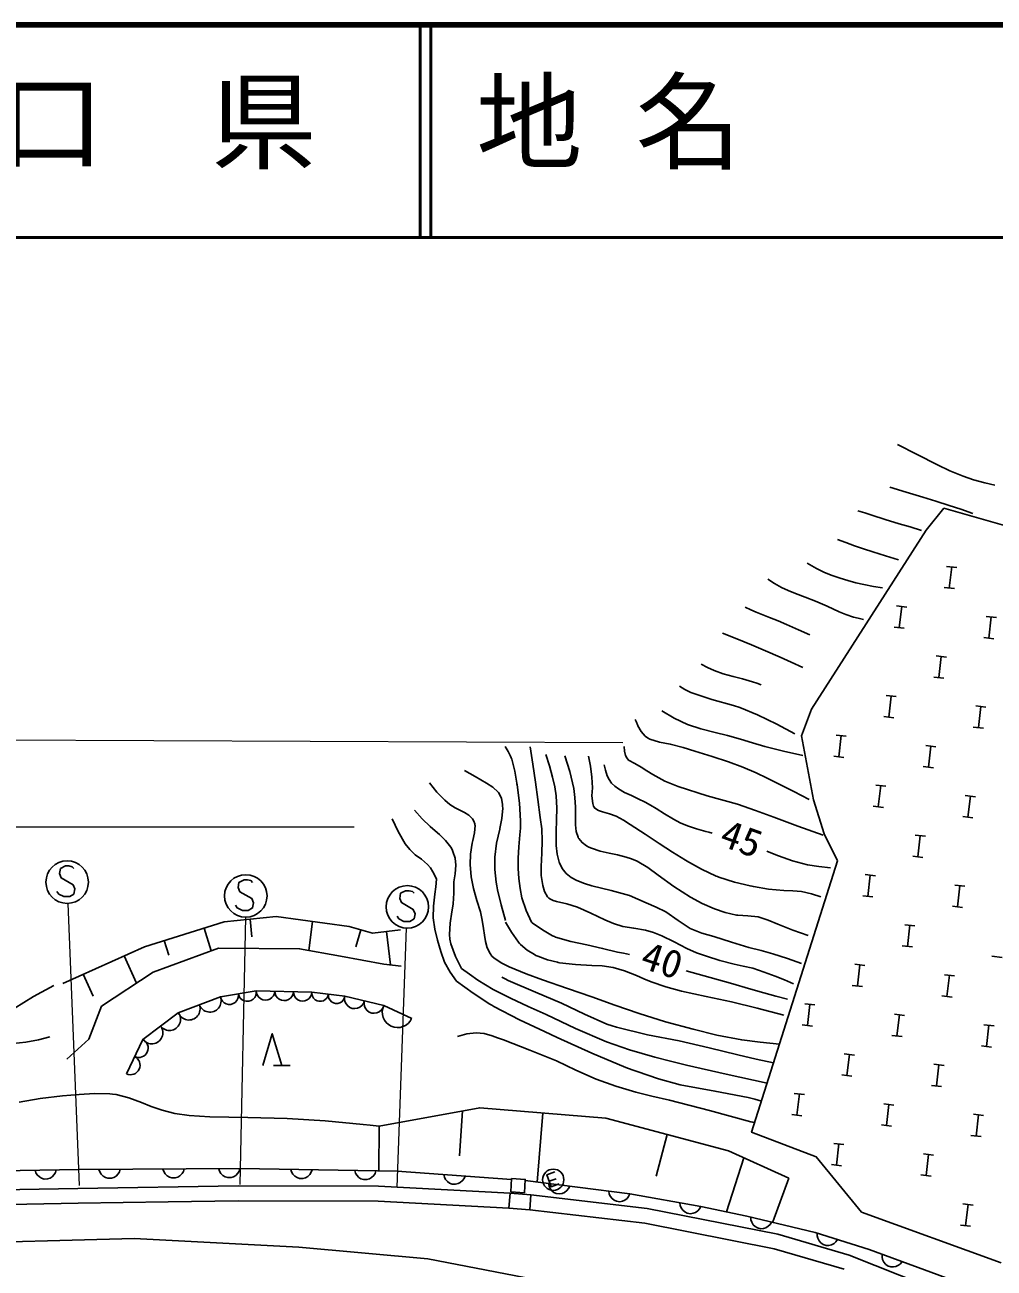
# Model space of a CAD drawing. Units: millimetres, scale not verified. Extents: x 40000 to 680000, y 20000 to 380000.
# Drawn here: x 349146 to 394748, y 321518 to 380000 of the extents above; entities that cross this region are included whole.
import ezdxf
from ezdxf.enums import TextEntityAlignment as Align

# ---------------------------------------------------------------- set-up
doc = ezdxf.new("R2010")
doc.units = ezdxf.units.MM
doc.header["$LTSCALE"] = 1000
doc.linetypes.add('USER2', pattern=[3, 1.5, -1.5])
for name, color, linetype, lineweight in [('M-BGD', 7, 'Continuous', 25), ('M-BMK-HTXT', 7, 'USER2', 13), ('M-STR-HTXT', 7, 'Continuous', 13), ('M-STR-STR3', 7, 'Continuous', 25), ('M-STR-STRC', 7, 'Continuous', 25), ('M-TTL', 2, 'Continuous', 140), ('M-TTL-LINE', 7, 'Continuous', 50)]:
    doc.layers.add(name, color=color, linetype=linetype, lineweight=lineweight)
doc.layers.add('M-TTL-TXT', color=7, linetype='Continuous')
doc.styles.add('ＭＳ ゴシック', font='')
doc.styles.get('ＭＳ ゴシック').set_extended_font_data('MS Gothic')

msp = doc.modelspace()

# ---------------------------------------------------------------- linework, layer by layer
at = {"layer": 'M-BGD'}
for p, q in [((357579, 337511), (357910, 336445)), ((359742, 337928), (359827, 337108)), ((362685, 337818), (362499, 336466)), ((355706, 336929), (355923, 336233)), ((364951, 337425), (364722, 336624)), ((366163, 337346), (366349, 335784)), ((353810, 336205), (354390, 334919)), ((351890, 335340), (352357, 334304)), ((360847, 331042), (361627, 331042)), ((369738, 328913), (369587, 326805)), ((373512, 328814), (373241, 325568)), ((365822, 328190), (365795, 326091)), ((379362, 327802), (378844, 325844)), ((382965, 326711), (382162, 324161)), ((365782, 325374), (371976, 325040)), ((373816, 325605), (374136, 325720)), ((385089, 325743), (384338, 323700)), ((365762, 324674), (371919, 324342)), ((378308, 323631), (372900, 324261))]:
    msp.add_line(p, q, dxfattribs=at)
for points in [[(390205, 360259), (391119, 359785), (392076, 359305), (392662, 359029), (393283, 358772), (393778, 358603), (394302, 358456), (394783, 358345)], [(389848, 358248), (390609, 358016), (391400, 357776), (392005, 357595), (392632, 357398), (393181, 357212), (393750, 357010)], [(388342, 357141), (388658, 357040), (388987, 356936), (389619, 356736), (390277, 356533), (390792, 356380), (391328, 356223)], [(387384, 355792), (387771, 355645), (388175, 355497), (388598, 355352), (389040, 355209), (389634, 355022), (390252, 354832)], [(389499, 353517), (389068, 353585), (388623, 353669), (388246, 353758), (387857, 353864), (387500, 353972), (387133, 354098), (386765, 354247), (386394, 354428), (386178, 354549), (385956, 354682)], [(384102, 353924), (384414, 353719), (384748, 353527), (385061, 353386), (385396, 353258), (385864, 353084), (386345, 352890), (386888, 352650), (387450, 352394), (387777, 352258), (388125, 352141), (388358, 352085), (388602, 352035)], [(386081, 351309), (385542, 351548), (384980, 351793), (384587, 351959), (384175, 352127), (383865, 352249), (383544, 352379), (383296, 352488), (383040, 352605)], [(381972, 351384), (382638, 351117), (383329, 350835), (383990, 350557), (384674, 350258), (385200, 350019), (385745, 349767)], [(380959, 349921), (381258, 349770), (381576, 349628), (382006, 349479), (382465, 349352), (382913, 349234), (383375, 349101), (383578, 349035), (383788, 348963)], [(385378, 346652), (384519, 347105), (383611, 347544), (383340, 347661), (383055, 347778), (382778, 347884), (382486, 347984), (381468, 348258), (380478, 348595), (380441, 348613), (380197, 348742), (379948, 348889)], [(379119, 347729), (379696, 347386), (380317, 347085), (380945, 346884), (381615, 346719), (382204, 346567), (382811, 346393), (383376, 346220), (383965, 346047), (384838, 345830), (385754, 345635)], [(386041, 343562), (385318, 343932), (384566, 344318), (384073, 344568), (383556, 344817), (382923, 345090), (382251, 345341), (381481, 345592), (380673, 345830), (380115, 346009), (379511, 346166), (379010, 346256), (378544, 346401), (378441, 346457), (378328, 346541), (378139, 346755), (377989, 347024), (377978, 347047), (377968, 347070), (377914, 347198), (377862, 347331)], [(372983, 337797), (372736, 338344), (372534, 338929), (372444, 339374), (372390, 339846), (372356, 340315), (372350, 340801), (372388, 341341), (372439, 341902), (372459, 342221), (372466, 342553), (372416, 343387), (372302, 344257), (372297, 344292), (372292, 344327), (372205, 344888), (372056, 345453), (372028, 345524), (371998, 345594), (371880, 345825), (371741, 346059)], [(372912, 346034), (373041, 345221), (373169, 344374), (373282, 343565), (373394, 342721), (373460, 342180), (373490, 341616), (373469, 341030), (373430, 340413), (373438, 339981), (373509, 339522), (373598, 339237), (373740, 338991), (373800, 338928), (373879, 338869), (374007, 338809), (374151, 338764)], [(375111, 339747), (374854, 339896), (374614, 340082), (374432, 340311), (374300, 340576), (374295, 340587), (374286, 340610), (374188, 340987), (374147, 341391), (374144, 341444), (374143, 341497), (374141, 342041), (374156, 342602), (374169, 343157), (374139, 343730), (374072, 344164), (373969, 344609), (373821, 345138), (373652, 345684)], [(377546, 345412), (377469, 345520), (377405, 345637), (377353, 345832), (377335, 346049)], [(374545, 345623), (374779, 344874), (374968, 344080), (375028, 343649), (375052, 343200), (375046, 342793), (375047, 342363), (375080, 342063), (375171, 341785), (375183, 341763), (375201, 341730), (375361, 341539), (375568, 341386), (375676, 341326), (375801, 341268), (376210, 341131), (376642, 341036)], [(377625, 342380), (377304, 342590), (376958, 342776), (376655, 342886), (376322, 342981), (376131, 343043), (375969, 343153), (375905, 343253), (375863, 343375), (375827, 343731), (375844, 344103), (375827, 344608), (375755, 345130), (375713, 345359), (375666, 345596)], [(376405, 345185), (376461, 344934), (376542, 344680), (376629, 344504), (376747, 344336), (376897, 344188), (377073, 344057), (377364, 343891), (377679, 343743), (377997, 343600), (378324, 343443), (378586, 343301), (378854, 343145)], [(377546, 345412), (377839, 345258), (378139, 345088), (378411, 344914), (378695, 344733), (379260, 344430), (379875, 344173), (381241, 343742), (382676, 343336), (383517, 343048), (384383, 342725), (385517, 342310), (386698, 341886)], [(369829, 344922), (370337, 344639), (370871, 344328), (371165, 344138), (371411, 343907), (371428, 343884), (371453, 343848), (371563, 343608), (371618, 343340), (371625, 343254), (371629, 343153), (371589, 342666), (371490, 342191), (371485, 342172), (371337, 341511), (371251, 340849), (371249, 340822), (371255, 340262), (371324, 339671), (371355, 339495), (371389, 339319), (371559, 338604), (371764, 337869)], [(370579, 338277), (370404, 338812), (370247, 339376), (370143, 339925), (370094, 340501), (370107, 340990), (370185, 341503), (370200, 341571), (370217, 341639), (370305, 341992), (370327, 342342), (370323, 342371), (370314, 342416), (370273, 342540), (370208, 342659), (370041, 342828), (369830, 342955), (369617, 343053), (369387, 343163), (369136, 343326), (368902, 343525), (368534, 343912), (368179, 344345)], [(369320, 339687), (369397, 340070), (369428, 340472), (369388, 340800), (369286, 341116), (369243, 341210), (369184, 341316), (368942, 341633), (368650, 341912), (368444, 342089), (368218, 342285), (367845, 342653), (367480, 343054)], [(378854, 343145), (379245, 342892), (379660, 342642), (379980, 342471), (380324, 342319), (380745, 342181), (381191, 342058), (381330, 342019), (381475, 341977)], [(366428, 342651), (366701, 342061), (367040, 341478), (367258, 341205), (367510, 340965), (367802, 340751), (368089, 340511), (368224, 340347), (368341, 340159), (368429, 339991), (368514, 339813)], [(386589, 338976), (386148, 339128), (385682, 339238), (385280, 339269), (384857, 339278), (384135, 339343), (383420, 339467), (383358, 339480), (383265, 339500), (382537, 339673), (381795, 339915), (381734, 339939), (381674, 339963), (380977, 340285), (380279, 340675), (380251, 340692), (380224, 340708), (379618, 341088), (378995, 341494), (378325, 341929), (377625, 342380)], [(376642, 341036), (377029, 340957), (377428, 340855), (377688, 340767), (377951, 340654), (378449, 340363), (378938, 340009), (379675, 339474), (380469, 338962), (381010, 338672), (381597, 338418), (382100, 338240), (382619, 338124), (382641, 338121), (382685, 338116), (383162, 338086), (383651, 338035), (384111, 337893), (384578, 337693), (385274, 337419), (386005, 337163)], [(384048, 341126), (384315, 341018), (384595, 340910), (385258, 340673), (385964, 340487), (386495, 340403), (387052, 340346)], [(369446, 335016), (369153, 335444), (368892, 335910), (368709, 336406), (368565, 336943), (368440, 337459), (368363, 338000), (368375, 338542), (368439, 339108), (368477, 339454), (368514, 339813)], [(369682, 335618), (369410, 336176), (369192, 336772), (369143, 336995), (369118, 337219), (369148, 337748), (369239, 338285), (369267, 338456), (369295, 338655), (369325, 339161), (369320, 339687)], [(385682, 335841), (385024, 336079), (384333, 336304), (383780, 336455), (383205, 336606), (382396, 336849), (381553, 337110), (380997, 337271), (380445, 337493), (379879, 337869), (379297, 338278), (378851, 338499), (378371, 338701), (377988, 338876), (377585, 339043), (376724, 339285), (375816, 339506), (375469, 339618), (375111, 339747)], [(374151, 338764), (374641, 338651), (375138, 338502), (375774, 338221), (376427, 337897), (376835, 337727), (377273, 337595), (377796, 337505), (378341, 337414), (378722, 337306), (379106, 337152), (379691, 336861), (380294, 336548), (380742, 336355), (381221, 336185), (381849, 335995), (382510, 335823), (382944, 335722), (383396, 335621)], [(350930, 334907), (354770, 336638), (358515, 337802), (360970, 338054), (364400, 337582), (365502, 337267), (366824, 337425)], [(375818, 334275), (374675, 334670), (373499, 335079), (372738, 335354), (371938, 335684), (371552, 335875), (371212, 336112), (371122, 336200), (371032, 336313), (370899, 336580), (370819, 336881), (370773, 337175), (370730, 337497), (370662, 337885), (370579, 338277)], [(371762, 337799), (372034, 337315), (372366, 336850), (372416, 336795), (372467, 336741), (372772, 336479), (373117, 336265), (373186, 336229), (373273, 336187), (373728, 336016), (374201, 335903), (374242, 335896), (374305, 335885), (375044, 335803), (375816, 335759), (376314, 335731), (376823, 335659), (377358, 335503), (377915, 335276), (378262, 335124), (378610, 334979), (379307, 334744), (380045, 334551), (381192, 334300), (382387, 334047), (383599, 333752), (384854, 333418)], [(377591, 336277), (377316, 336328), (377031, 336387), (376323, 336555), (375581, 336729), (374837, 336879), (374118, 337089), (374058, 337113), (373970, 337152), (373492, 337426), (373020, 337768), (373001, 337783), (372983, 337797)], [(366855, 335725), (366037, 335820), (363991, 336197), (362071, 336543), (358263, 336575), (355179, 335442), (352756, 333837), (352158, 332295), (351119, 331351)], [(369682, 335618), (370057, 335339), (370454, 335061), (371175, 334625), (371990, 334209), (372825, 333825), (373665, 333446), (375051, 332793), (376505, 332158), (377595, 331782), (378779, 331440), (379526, 331249), (380276, 331069), (382133, 330648), (384062, 330212)], [(384368, 331175), (383545, 331353), (382693, 331547), (381340, 331883), (379926, 332212), (378439, 332497), (376974, 332847), (376779, 332908), (376522, 332998), (375476, 333461), (374399, 333982), (373162, 334496), (371887, 335046), (371736, 335122), (371580, 335203)], [(385030, 334173), (384478, 334316), (383905, 334470), (383194, 334673), (382455, 334889), (381383, 335192), (380266, 335498)], [(385310, 334896), (384887, 335079), (384444, 335259), (383933, 335443), (383396, 335621)], [(333644, 327525), (335373, 328084), (337163, 328692), (339303, 329481), (341522, 330328), (343109, 330935), (344669, 331598), (344730, 331627), (345980, 332224), (347206, 332877), (347889, 333270), (348645, 333726), (349548, 334292), (350508, 334816)], [(383796, 329373), (383492, 329461), (383173, 329544), (381609, 329845), (379980, 330147), (378962, 330424), (377959, 330760), (377711, 330851), (377414, 330963), (375827, 331624), (374187, 332374), (373889, 332512), (373591, 332650), (372414, 333199), (371217, 333827), (371120, 333884), (371023, 333941), (370240, 334451), (369446, 335016)], [(375818, 334275), (376909, 333883), (378047, 333489), (379283, 333110), (380580, 332754), (381700, 332480), (382875, 332256), (383742, 332147), (384648, 332058)], [(350320, 332402), (349790, 332253), (349196, 332153), (348594, 332078), (347998, 331984), (347366, 331822), (346753, 331600), (345960, 331235), (345122, 330779), (344867, 330633), (344613, 330485), (342438, 329200), (340203, 327862)], [(360337, 331042), (360787, 332542), (361237, 331042)], [(369498, 332420), (369932, 332533), (370382, 332588), (370761, 332548), (371138, 332445), (371387, 332356), (371660, 332249), (372898, 331775), (374154, 331261), (375066, 330824), (376024, 330400), (376948, 330072), (377894, 329802), (378645, 329614), (379467, 329416), (381354, 328935), (383304, 328400), (383387, 328377), (383473, 328353)], [(348885, 329317), (349867, 329494), (350917, 329618), (351307, 329652), (351698, 329683), (352422, 329732), (353137, 329719), (353271, 329705), (353438, 329679), (354039, 329522), (354629, 329303), (355091, 329122), (355602, 328946), (356208, 328798), (356870, 328701), (357360, 328660), (357852, 328634), (359637, 328596), (361488, 328560), (363273, 328447), (365057, 328273), (365397, 328236), (365822, 328190)], [(365822, 328190), (370547, 329062), (376478, 328566), (382246, 327039), (385089, 325743)], [(374085, 326041), (373708, 325907), (373910, 325342), (374287, 325476)], [(270691, 301427), (283836, 308308), (293574, 313192), (301792, 316556), (308895, 319381), (313349, 321044), (318127, 322555), (324427, 323778), (329278, 324402), (334289, 324769), (344353, 325138), (351642, 325268)], [(351643, 325268), (359180, 325391), (365782, 325374)], [(351655, 324568), (355881, 324643), (359185, 324691), (365762, 324674)], [(372957, 324959), (378416, 324323), (384571, 323108), (387925, 322127)], [(293864, 312554), (302054, 315907), (309146, 318728), (313577, 320382), (318300, 321875), (324538, 323087), (329348, 323705), (334328, 324070), (344372, 324438), (351655, 324568)], [(378308, 323631), (384405, 322428), (387697, 321464)], [(387925, 322127), (393893, 319767), (403781, 315750), (413996, 311406)]]:
    msp.add_lwpolyline(points, dxfattribs=at)
for points in [[(372004, 325109), (372650, 325066), (372691, 325690), (372045, 325733)], [(371976, 325040), (372957, 324959), (372900, 324261), (371919, 324343)]]:
    msp.add_lwpolyline(points, close=True, dxfattribs=at)
msp.add_circle((374004, 325673), 500, dxfattribs=at)
at = {"layer": 'M-STR-HTXT'}
for p, q in [((93488, 347454), (377286, 346238)), ((237491, 342269), (364635, 342269)), ((351712, 325406), (351177, 338676)), ((359519, 338025), (359261, 325450)), ((366656, 325327), (367104, 337510))]:
    msp.add_line(p, q, dxfattribs=at)
at = {"layer": 'M-STR-STR3'}
for p, q in [((392514, 354529), (392991, 354473)), ((392753, 354501), (392637, 353508)), ((392398, 353536), (392875, 353480)), ((390161, 352668), (390638, 352613)), ((390400, 352640), (390283, 351647)), ((394375, 352176), (394852, 352120)), ((394614, 352148), (394497, 351155)), ((390045, 351675), (390522, 351619)), ((394259, 351183), (394736, 351127)), ((392022, 350315), (392499, 350260)), ((392260, 350287), (392144, 349294)), ((391906, 349322), (392383, 349266)), ((389669, 348454), (390145, 348399)), ((389907, 348427), (389791, 347433)), ((389553, 347461), (390029, 347406)), ((393883, 347962), (394359, 347906)), ((394121, 347934), (394005, 346941)), ((393767, 346969), (394243, 346913)), ((387315, 346594), (387792, 346538)), ((387554, 346566), (387438, 345573)), ((391529, 346101), (392006, 346046)), ((391768, 346073), (391652, 345080)), ((387199, 345600), (387676, 345545)), ((391413, 345108), (391890, 345052)), ((389176, 344240), (389653, 344185)), ((389415, 344213), (389298, 343219)), ((393390, 343748), (393867, 343692)), ((393629, 343720), (393512, 342727)), ((389060, 343247), (389537, 343192)), ((393274, 342755), (393751, 342699)), ((391037, 341887), (391514, 341832)), ((391275, 341859), (391159, 340866)), ((390921, 340894), (391398, 340838)), ((388684, 340026), (389160, 339971)), ((388922, 339999), (388806, 339005)), ((392898, 339534), (393374, 339478)), ((393136, 339506), (393020, 338513)), ((388568, 339033), (389044, 338978)), ((392782, 338541), (393258, 338485)), ((390544, 337673), (391021, 337618)), ((390783, 337645), (390667, 336652)), ((390428, 336680), (390905, 336624)), ((388191, 335813), (388668, 335757)), ((388430, 335785), (388314, 334792)), ((394642, 336188), (395119, 336132)), ((392405, 335320), (392882, 335264)), ((392644, 335292), (392527, 334299)), ((388075, 334819), (388552, 334764)), ((385838, 333952), (386315, 333896)), ((392289, 334327), (392766, 334271)), ((386076, 333924), (385960, 332931)), ((390052, 333459), (390529, 333404)), ((390290, 333432), (390174, 332438)), ((385722, 332959), (386199, 332903)), ((394266, 332967), (394743, 332911)), ((394504, 332939), (394388, 331946)), ((389936, 332466), (390413, 332410)), ((387699, 331599), (388176, 331543)), ((394150, 331974), (394627, 331918)), ((387937, 331571), (387821, 330578)), ((391913, 331106), (392390, 331050)), ((392151, 331078), (392035, 330085)), ((387583, 330605), (388060, 330550)), ((391797, 330113), (392273, 330057)), ((385346, 329738), (385822, 329682)), ((385584, 329710), (385468, 328717)), ((385229, 328745), (385706, 328689)), ((389560, 329245), (390036, 329190)), ((389798, 329218), (389682, 328224)), ((393774, 328753), (394250, 328697)), ((394012, 328725), (393896, 327732)), ((389444, 328252), (389920, 328196)), ((393657, 327760), (394134, 327704)), ((387206, 327385), (387683, 327329)), ((387445, 327357), (387329, 326364)), ((387090, 326391), (387567, 326336)), ((391420, 326892), (391897, 326836)), ((391659, 326864), (391543, 325871)), ((372043, 325694), (366668, 326077)), ((391304, 325899), (391781, 325843)), ((393281, 324539), (393758, 324483)), ((393519, 324511), (393403, 323518)), ((393165, 323546), (393642, 323490))]:
    msp.add_line(p, q, dxfattribs=at)
for points in [[(387380, 340679), (386746, 341943), (386248, 343543), (385692, 346557), (386152, 347815), (391546, 356224), (392384, 357261), (396225, 356167)], [(395074, 321774), (388508, 324146), (386378, 326752), (383333, 327910), (387380, 340679)], [(367344, 333253), (366031, 333865), (364200, 334305), (362654, 334506), (360030, 334569), (358347, 334273), (356365, 333533), (354693, 332277), (353925, 330660)], [(366668, 326077), (359265, 326201), (351704, 326156), (344294, 326037), (334272, 325699), (329136, 325311), (324369, 324679), (317891, 323413), (313069, 321897), (308482, 320173), (301429, 317371), (293370, 314112), (283491, 309116), (269451, 301831), (259309, 296377), (237491, 283871)], [(349626, 326123), (349667, 326004), (349729, 325904), (349831, 325806), (349932, 325748), (350052, 325710), (350212, 325712), (350331, 325754), (350431, 325816), (350529, 325917), (350587, 326018), (350625, 326139)], [(352633, 326162), (352674, 326042), (352735, 325942), (352835, 325843), (352935, 325784), (353056, 325744), (353216, 325745), (353336, 325786), (353435, 325846), (353534, 325947), (353594, 326047), (353633, 326168)], [(355641, 326179), (355682, 326060), (355743, 325960), (355843, 325860), (355944, 325801), (356064, 325762), (356224, 325763), (356344, 325803), (356443, 325864), (356542, 325965), (356602, 326065), (356641, 326185)], [(358265, 326195), (358306, 326075), (358366, 325975), (358467, 325876), (358567, 325816), (358687, 325777), (358847, 325778), (358967, 325819), (359067, 325879), (359166, 325980), (359225, 326080), (359265, 326201)], [(361657, 326161), (361695, 326040), (361753, 325939), (361852, 325837), (361951, 325776), (362070, 325734), (362230, 325731), (362351, 325769), (362451, 325827), (362553, 325926), (362615, 326025), (362657, 326144)], [(364665, 326110), (364703, 325990), (364761, 325889), (364859, 325787), (364958, 325725), (365078, 325683), (365238, 325681), (365358, 325719), (365459, 325777), (365561, 325875), (365622, 325974), (365665, 326094)], [(368857, 325921), (368888, 325798), (368941, 325694), (369033, 325587), (369129, 325521), (369246, 325472), (369405, 325461), (369528, 325492), (369632, 325545), (369739, 325637), (369806, 325733), (369854, 325850)], [(412108, 312511), (404346, 316200), (394410, 320354), (391479, 321439), (388866, 322391), (386327, 323194), (383107, 323961), (380946, 324418), (377606, 325005), (372688, 325640)], [(373787, 325498), (373811, 325374), (373858, 325267), (373944, 325155), (374035, 325083), (374149, 325027), (374308, 325007), (374432, 325031), (374539, 325078), (374651, 325164), (374723, 325256), (374778, 325370)], [(376615, 325133), (376639, 325008), (376685, 324902), (376772, 324790), (376863, 324717), (376977, 324662), (377136, 324642), (377260, 324666), (377367, 324713), (377479, 324799), (377551, 324891), (377606, 325005)], [(379961, 324591), (379980, 324466), (380022, 324357), (380103, 324241), (380191, 324165), (380302, 324105), (380460, 324077), (380585, 324096), (380694, 324137), (380810, 324219), (380886, 324307), (380946, 324418)], [(383297, 323916), (383308, 323790), (383343, 323678), (383417, 323558), (383501, 323476), (383608, 323410), (383764, 323373), (383890, 323384), (384001, 323419), (384122, 323493), (384203, 323576), (384270, 323684)], [(354292, 322904), (344938, 322665), (335042, 321630)], [(354292, 322904), (362033, 322505), (368098, 321948)], [(386423, 323164), (386425, 323037), (386452, 322924), (386517, 322798), (386595, 322711), (386697, 322637), (386849, 322588), (386976, 322590), (387089, 322617), (387215, 322682), (387302, 322760), (387377, 322862)], [(368098, 321948), (379963, 319671), (386744, 318014)], [(389480, 322167), (389476, 322041), (389499, 321926), (389558, 321798), (389632, 321707), (389731, 321629), (389881, 321574), (390008, 321571), (390122, 321593), (390250, 321652), (390341, 321726), (390420, 321825)]]:
    msp.add_lwpolyline(points, dxfattribs=at)
for centre, radius, start, end in [((359609, 334495), 428, 189.9845, 9.98453), ((360468, 334558), 437, 178.61444, 358.61444), ((361342, 334537), 437, 178.61444, 358.61444), ((362217, 334516), 437, 178.61444, 358.61444), ((357851, 334088), 529, 200.4751, 20.47513), ((358768, 334347), 428, 189.9845, 9.98453), ((363041, 334455), 390, 172.62524, 352.62524), ((363814, 334355), 390, 172.62524, 352.62524), ((364658, 334195), 471, 166.46124, 346.46127), ((365573, 333975), 471, 166.46124, 346.46127), ((355947, 333219), 523, 216.91724, 36.91724), ((356860, 333718), 529, 200.4751, 20.47513), ((366687, 333559), 724, 155.03613, 335.0361), ((355111, 332591), 523, 216.91724, 36.91724), ((354501, 331872), 447, 244.60956, 64.60953), ((354117, 331064), 447, 244.60956, 64.60953)]:
    msp.add_arc(centre, radius, start, end, dxfattribs=at)
at = {"layer": 'M-STR-STRC'}
for points in [[(351457, 340315), (351377, 340395), (351217, 340435), (351056, 340435), (350816, 340315), (350777, 340075), (350856, 339875), (351416, 339555), (351497, 339355), (351456, 339115), (351257, 338995), (350976, 338995), (350736, 339115), (350656, 339235)], [(359859, 339665), (359779, 339745), (359619, 339785), (359459, 339785), (359219, 339665), (359179, 339425), (359259, 339225), (359819, 338905), (359899, 338705), (359859, 338465), (359659, 338345), (359379, 338345), (359139, 338465), (359059, 338585)], [(367461, 339149), (367381, 339229), (367221, 339269), (367061, 339269), (366821, 339149), (366781, 338909), (366861, 338709), (367421, 338389), (367501, 338189), (367461, 337949), (367261, 337829), (366981, 337829), (366741, 337949), (366661, 338069)]]:
    msp.add_lwpolyline(points, dxfattribs=at)
for centre in [(351136, 339675), (359539, 339025), (367141, 338509)]:
    msp.add_circle(centre, 1000, dxfattribs=at)
at = {"layer": 'M-TTL'}
msp.add_line((680000, 380000), (40000, 380000), dxfattribs=at)
at = {"layer": 'M-TTL-LINE'}
for p, q in [((367750, 380000), (367750, 370000)), ((368250, 380000), (368250, 370000)), ((40000, 370000), (680000, 370000))]:
    msp.add_line(p, q, dxfattribs=at)

# ---------------------------------------------------------------- texts
at = {"layer": 'M-BMK-HTXT', "style": 'ＭＳ ゴシック', "width": 1.05}
for s, rotation, p in [('45', 340.2, (381617, 341052)), ('40', 341.6, (377904, 335298))]:
    msp.add_text(s, height=1320, rotation=rotation, dxfattribs=at).set_placement(p, align=Align.BOTTOM_LEFT)
at = {"layer": 'M-TTL-TXT', "style": 'ＭＳ ゴシック'}
for s, p in [('地 名', (370380, 372500)), ('山\u3000口\u3000県', (337875, 372500))]:
    msp.add_text(s, height=3666, dxfattribs=at).set_placement(p, align=Align.BOTTOM_LEFT)

doc.saveas('drawing.dxf')
